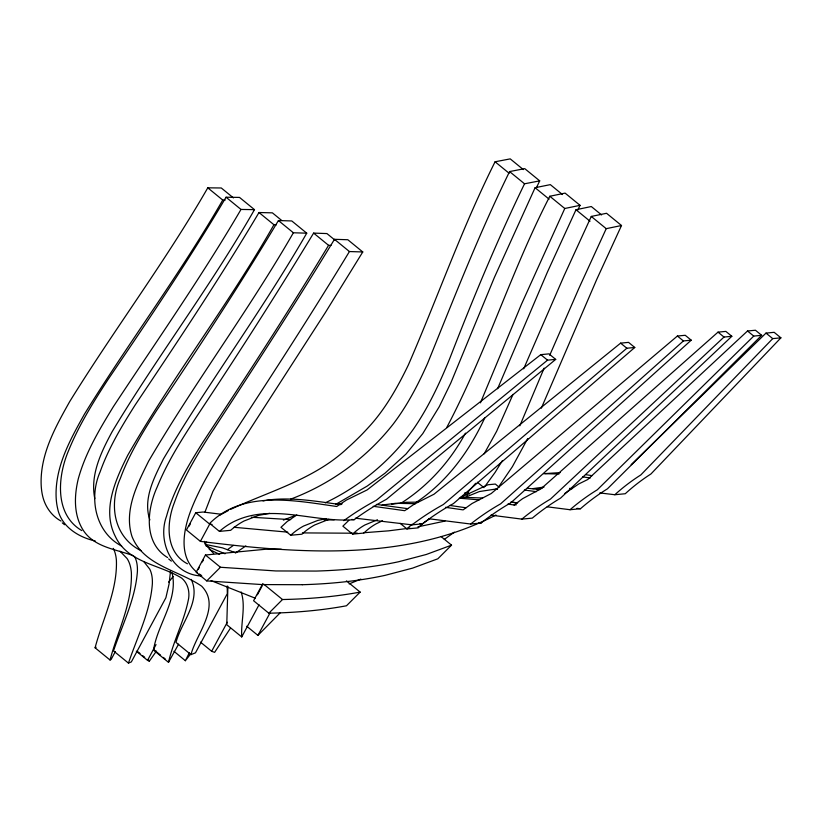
<?xml version="1.0" encoding="UTF-8"?>
<svg xmlns="http://www.w3.org/2000/svg" width="822" height="822" viewBox="0 0 822 822"><rect width="100%" height="100%" fill="white"/><g stroke="black" fill="none" stroke-linecap="round" stroke-linejoin="round"><path stroke-width="1.23" d="M227.91 586.384L226.759 624.71L241.719 636.937C240.805 622.028 245.953 606.451 241.144 591.963M170.534 571.064L169.085 583.928L165.89 597.758L131.335 661.916L128.458 663.118L113.508 650.89C122.262 624.823 135.291 599.474 137.397 571.66A82.056 36.291 -50.7 0 0 134.777 556.884M178.58 644.191L168.489 662.327L153.529 650.099C157.382 624.134 178.662 599.618 172.045 572.821M168.489 662.327C173.504 640.41 184.652 620.302 188.68 598.159C189.687 590.823 187.498 582.921 181.641 578.092C159.56 564.324 127.687 562.988 115.296 536.334C101.733 509.712 115.614 479.555 127.749 455.244C173.062 376.342 228.978 303.955 273.942 224.745L276.387 224.807M204.976 512.024L212.908 491.453L231.742 457.772L325.43 312.452L362.769 251.964L347.819 239.736L334.472 239.315C293.927 306.185 251.265 371.739 208.449 437.17C195.297 458.018 182.453 479.38 174.326 502.766C166.363 522.977 165.253 552.168 187.437 563.8M115.347 651.599L111.114 659.47L110.035 660.015L95.085 647.787C102.709 618.945 117.433 590.997 116.405 560.501A98.537 43.587 -50.7 0 0 113.302 548.356M110.035 660.015C117.669 631.173 132.383 603.225 131.366 572.729A98.537 43.587 -50.7 0 0 127.061 558.518L120.002 551.192M128.458 663.118C137.223 637.05 150.241 611.702 152.358 583.887A82.056 36.291 -50.7 0 0 149.738 569.112L143.912 561.745M191.218 579.387C201.493 600.851 181.251 622.254 175.99 642.403L190.951 654.631C196.396 633.69 221.375 606.379 201.678 586.199C178.497 570.17 143.603 565.721 131.993 536.489C123.649 510.462 137.346 483.983 148.628 461.142C194.177 383.371 248.398 310.952 293.382 232.77L306.74 233.181C262.177 310.5 208.973 382.425 163.373 459.036C154.259 477.5 142.699 498.892 149.871 519.936M513 394.406L496.652 431.262L484.168 453.826M497.608 388.734L547.431 272.041L575.996 209.744L591.295 206.528L601.581 214.932M523.676 368.821L563.995 275.966L591.265 216.443L606.544 213.278L621.504 225.505L596.721 279.47L541.328 408.174M480.449 402.831L521.436 304.315L564.776 208.49L580.044 205.336L577.866 209.939M544.143 368.112L519.812 425.827M549.723 355.268L578.955 288.193L606.225 228.67L621.504 225.505M580.044 205.336L565.094 193.108L549.815 196.263C511.079 271.291 486.244 352.73 446.849 427.306M562.484 194.567L550.329 184.631L535.091 187.714L494.382 277.466L450.754 383.093L439.308 406.613L422.744 433.656L405.965 454.093L384.943 473.246L367.115 486.121L336.219 504.092M536.55 187.437L539.705 180.861L524.744 168.633L509.578 171.572C478.846 234.116 453.641 299.136 427.471 363.653C418.038 384.83 407.25 405.585 393.193 424.101C366.704 457.875 330.824 484.024 290.659 499.139M539.705 180.861L524.528 183.799C496.848 240.887 472.619 299.557 449.685 358.69C439.657 383.258 428.375 407.527 413.219 429.413C390.676 460.721 360.077 486.285 325.224 502.848M523.316 169.579L510.236 158.882L495.08 161.78C462.056 227.715 437.684 297.441 408.349 364.968C397.54 387.347 385.199 409.325 368.215 427.656A126.547 55.968 -50.7 0 1 347.49 448.113C314.775 478.979 270.53 490.847 230.735 509.301M484.929 417.535C469.516 450.959 447.076 482.011 416.014 502.478M527.703 438.568L512.425 466.619L498.44 487.199M220.995 514.223L203.126 512.024L195.749 512.723L186.46 529.974L200.404 541.379C298.365 553.596 405.359 562.053 495.964 515.004M189.081 526.183L190.252 524.004M200.404 541.379L209.692 524.128L212.035 524.446M156.416 651.127L149.368 661.114L147.539 660.364L156.026 644.612M281.288 549.23L265.362 549.281L205.449 555.014L196.16 572.266L206.743 580.907L262.156 584.586L302.352 584.709M198.205 569.554L199.376 567.375M202.294 561.95L203.466 559.782M189.379 652.668L185.371 660.713L190.642 653.963M230.479 628.111L214.624 652.36L211.665 651.281L227.304 622.233M262.886 583.497L253.597 600.748L268.835 613.202A927.504 333.896 28.3 0 0 346.483 605.773L360.149 592.097L346.422 580.877M257.399 594.779L262.074 586.096M241.719 636.937L259.022 604.797M246.703 626.22L257.913 635.385L269.852 613.222M465.447 433.153C450.158 461.43 428.067 486.059 400.859 503.311M502.263 460.782L495.111 472.393L484.682 486.716M94.797 498.635C89.958 474.941 101.188 452.008 112.121 431.735C157.382 356.358 210.843 286.097 254.481 209.641L239.521 197.414L226.04 197.218C189.183 259.68 148.535 319.789 107.857 379.795C93.091 402.472 78.676 425.632 68.503 450.795C57.632 476.308 54.201 514.367 81.789 530.591M254.481 209.641L241 209.446C201.411 277.117 156.396 341.346 113.302 406.767C99.4 429.495 85.437 452.819 78.316 478.702C74.134 495.769 73.477 515.322 83.443 530.591C94.643 547.401 116.313 549.322 133.678 555.816M233.438 197.917L221.293 187.981L207.781 187.827C165.428 261.519 114.196 329.55 69.582 401.783C56.995 424.296 43.772 447.754 41.439 473.945A152.142 67.291 -50.7 0 0 42.58 495.779C44.912 506.27 51.498 515.887 61.013 521.056M225.197 200.085L222.741 200.054C180.378 273.747 129.146 341.777 84.532 414.011C71.956 436.523 58.732 459.981 56.399 486.172A152.142 67.291 -50.7 0 0 57.53 508.006C60.89 526.337 78.265 537.218 95.28 540.999M281.74 220.491L272.39 212.847L258.992 212.518C220.019 278.206 177.521 341.695 135.055 405.154C121.625 426.371 108.555 448.124 100.109 471.89C88.704 497.885 95.147 532.142 121.687 546.096M306.74 233.181L291.779 220.954L278.422 220.543C239.911 284.957 198.677 347.685 156.91 410.024C143.007 431.745 129.383 453.939 120.423 478.219C108.627 504.276 113.559 537.341 141.353 550.843M335.345 240.456L326.94 233.571L313.614 233.099C276.521 294.327 237.835 354.59 198.205 414.206C182.957 437.51 167.698 461.121 157.177 487.014C146.922 509.352 143.275 542.808 167.565 557.542M330.999 245.418L328.574 245.326C288.183 312.237 245.459 377.688 202.448 442.914C188.084 465.982 173.73 489.707 166.558 516.144C157.033 541.821 172.178 575.03 201.811 575.996M362.769 251.964L349.422 251.542C308.887 318.412 266.225 383.966 223.399 449.398C211.86 467.615 200.743 486.234 192.523 506.229C183.964 526.789 176.956 556.391 197.311 572.533M168.633 582.12L173.134 576.551M475.65 483.285L467.461 492.635L469.259 494.104M631.183 464.656L765.991 333.105L774.16 332.324L780.9 337.832L650.942 473.965A303.082 227.971 73.5 0 0 625.265 493.734L614.825 494.731L599.772 492.933M280.066 612.955L257.913 635.385M780.9 337.832L772.731 338.613L640.831 474.931A302.064 229.41 74.4 0 0 614.825 494.731M268.835 613.202L282.501 599.526A927.504 333.896 28.3 0 0 360.149 592.097M206.743 580.907L220.44 567.262L275.853 570.951L316.059 571.064A928.182 334.143 28.3 0 0 398.804 561.703L426.279 554.48L451.545 545.15L441.239 536.725M451.545 545.15L437.838 558.796L412.582 568.125L385.107 575.349A928.182 334.143 28.3 0 1 302.362 584.709M564.714 493.529L578.739 483.953L587.73 479.524L747.517 330.999L755.449 330.238L761.675 335.325L607.417 488.833A299.681 233.684 77.2 0 0 580.476 508.726L570.036 509.722L547.216 506.814M761.675 335.325L753.743 336.085L597.306 489.799A299.054 235.205 78.2 0 0 570.036 509.722M348.816 520.398L342.877 526.162L352.617 534.125L363.838 533.057A74.257 61.619 86.4 0 1 375.983 523.912L382.456 520.758M507.893 504.081L514.069 505.006L522.628 498.656L541.01 488.782L718.007 332.139L725.847 331.4L731.837 336.301L560.614 498.091A297.728 240.188 81.6 0 0 532.296 518.127L521.857 519.124L490.94 515.137M731.837 336.301L724.007 337.051L550.504 499.067A297.523 241.802 82.7 0 0 521.857 519.124M445.473 507.318L463.115 509.876L472.075 503.496L491.217 493.539L677.4 336.034L685.229 335.284L691.23 340.185L510.739 502.869A297.523 246.867 86.4 0 0 481.106 523.018L470.667 524.025L428.93 518.764M691.23 340.185L683.401 340.935L500.629 503.835A297.728 248.573 87.7 0 0 470.657 524.025M373.167 506.29L404.701 510.688L414.083 504.266L433.995 494.228L620.62 343.134L628.553 342.373L634.779 347.47L453.456 503.567A299.054 254.193 -88 0 0 422.446 523.85L412.007 524.847L355.34 518.189M634.779 347.47L626.847 348.23L443.335 504.533A299.681 256.012 -86.6 0 0 412.007 524.847M204.77 543.671L206.661 542.068M555.703 359.378L386.494 499.262A302.064 261.437 -82.3 0 0 354.21 519.668C314.158 523.028 271.281 502.55 232.975 522.052A75.778 65.842 -80.7 0 0 219.433 531.382L209.692 523.419C243.23 489.922 294.831 500.567 336.691 506.486L346.463 500.033L367.115 489.933L540.794 354.652L548.962 353.871L555.703 359.378L547.534 360.159L376.384 500.238A303.082 263.359 -80.7 0 0 343.771 520.675M454.35 532.153L444.281 539.417M227.499 549.641L233.304 545.428M235.431 553.062L245.87 545.911M153.529 650.099L154.022 649.801L160.557 655.155M219.649 515.25L228.506 510.441M296.814 514.952L287.217 521.497L280.96 527.303L290.7 535.266L301.921 534.197A74.679 63.479 -88 0 1 314.682 524.981L328.831 519.34M95.085 647.787L96.164 647.243M464.8 497.495L479.38 491.546L497.536 488.782M349.145 583.918L360.858 579.109M190.951 654.631L195.472 652.822L227.345 593.628L227.17 585.963M283.364 520.09L295.067 515.528M460.495 497.464L487.949 484.764L495.327 484.055L499.046 487.097M536.91 489.583L542.571 487.857M377.462 519.771L364.906 524.97A74.319 62.051 87.7 0 0 352.617 534.125M444.99 521.076L417.905 526.851M532.851 488.628L544.051 487.066M495.142 489.48L497.567 488.967M326.313 518.631L317.878 520.388L303.616 526.029A74.853 63.941 -86.6 0 0 290.7 535.266M391.796 504.235L406.417 502.283L417.812 502.15M382.096 505.037L395.68 503.311L415.459 503.691M263.019 500.927L265.424 500.454M409.921 528.135L388.642 530.837L363.663 532.759M266.616 500.218C291.45 496.765 316.357 501.379 340.935 504.646M545.068 473.575L560.193 472.619M336.177 504.276L341.942 503.691M269.729 513.339L258.642 515.343L244.031 521.004A75.501 65.349 -82.3 0 0 230.653 530.313L219.433 531.382M468.273 492.676L464.512 493.036L467.369 495.368M514.069 505.006L516.38 504.78M400.16 523.357L406.972 528.926L418.193 527.858A74.319 59.955 81.6 0 1 429.772 518.764M352.833 533.211L302.373 532.903M355.022 533.129L357.2 533.057M334.205 519.833L324.207 520.038M335.879 504.256L341.757 504.174M461.286 497.248L482.637 498.019M543.558 473.678L559.032 473.986M290.69 519.627L251.357 517.244M287.792 532.153L234.044 527.282M459.262 498.183L479.072 499.868M527.816 488.299L539.499 489.563M511.366 502.293L517.685 502.797M351.672 519.442L354.21 519.679M419.939 523.604L422.446 523.85M478.651 522.782L481.106 523.018M576.962 508.345L580.476 508.726M376.394 504.41L407.835 508.664M524.323 490.004L536.386 491.669M449.809 505.427L465.971 507.78M569.605 488.35L572.02 488.71M510.935 501.965L517.079 502.889M582.736 476.852L590.227 478.034M585.86 474.674L592.035 475.65M205.243 544.441L222.505 547.863L234.866 552.528M225.053 553.781L205.747 545.726M255.282 598.221L211.059 580.609M219.597 554.398L209.23 549.343M199.263 574.023L201.349 575.359M765.991 333.105L772.731 338.613M747.517 330.999L753.743 336.085M591.265 216.443L606.225 228.67M575.996 209.744L590.011 221.21M718.007 332.139L724.007 337.051M549.815 196.263L564.776 208.49M535.091 187.714L549.117 199.171M509.578 171.572L524.528 183.799M495.08 161.78L509.106 173.247M677.4 336.034L683.401 340.935M620.62 343.134L626.847 348.23M540.794 354.652L547.534 360.159M334.472 239.315L349.422 251.542M313.614 233.099L328.574 245.326M278.422 220.543L293.382 232.77M258.992 212.518L273.942 224.745M226.04 197.218L241 209.446M207.781 187.827L222.741 200.054M477.294 482.216L483.963 487.662M195.749 512.723L209.692 524.128M263.872 584.298L282.501 599.526M205.449 555.014L220.44 567.262M168.644 558.919L171.366 561.138M62.246 522.843L64.548 524.724M200.455 642.105L211.665 651.281M173.956 651.312L185.371 660.713M163.362 657.446L165.232 658.967M138.158 651.949L140.028 653.48M142.823 655.771L144.693 657.292M147.498 659.593L149.368 661.114M136.318 651.199L147.539 660.364M213.658 553.483L206.774 545.911L204.452 541.338M406.972 528.926A74.257 60.355 82.7 0 1 412.182 524.261"/></g></svg>
